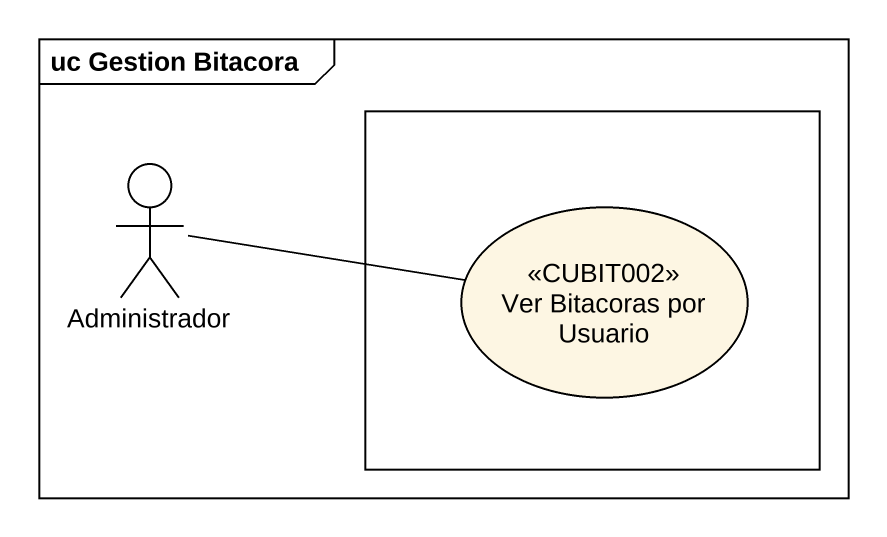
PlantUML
@startuml
mainframe uc Gestion Bitacora
rectangle " " as rectangle1 {
  usecase "Ver Bitacoras por Usuario" as Ver_Bitacoras_por_Usuario <<CUBIT002>>
}
actor Administrador
Administrador -right- Ver_Bitacoras_por_Usuario
@enduml
